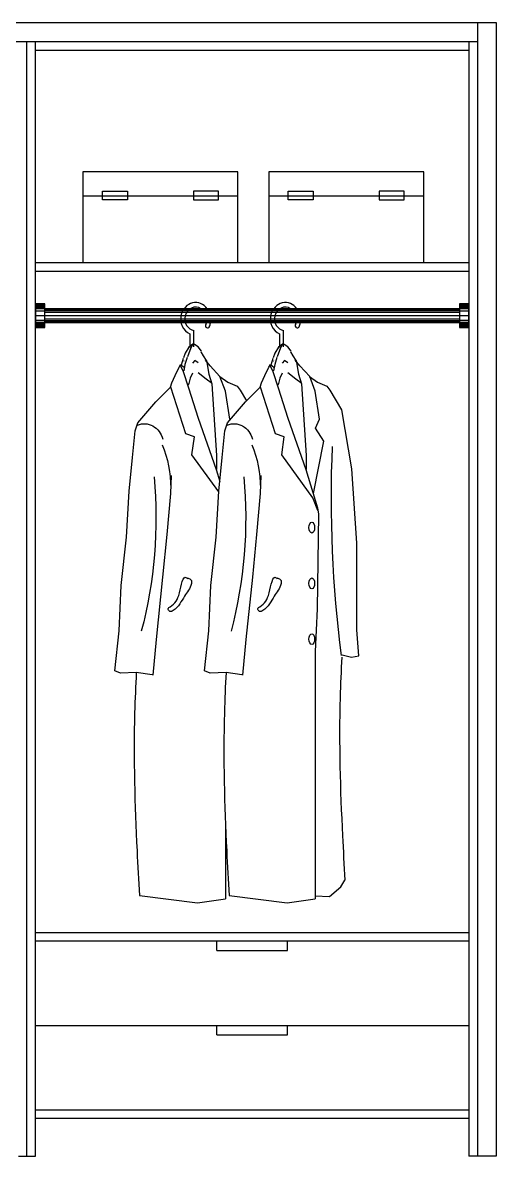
# Model space of a CAD drawing. Header units: millimetres. Extents: x 24776 to 57176, y -19492 to 15017.
# Drawn here: x 34692 to 35694, y 8919 to 11319 of the extents above; entities that cross this region are included whole.
import ezdxf

# ---------------------------------------------------------------- set-up
doc = ezdxf.new("R2010")
doc.units = ezdxf.units.MM

# ---------------------------------------------------------------- blocks, each defined once
blk = doc.blocks.new('DFFGDGSG')
at = {"color": 250}
for p, q in [((33366.6, 11003.6), (33366.6, 10811.3)), ((33694.4, 11003.6), (33366.6, 11003.6)), ((33694.4, 10811.3), (33694.4, 11003.6)), ((33366.6, 10953), (33694.4, 10953)), ((33407.8, 10944.1), (33407.8, 10962.3)), ((33407.8, 10962.3), (33460.6, 10962.3)), ((33460.6, 10944.1), (33407.8, 10944.1)), ((33460.6, 10962.3), (33460.6, 10944.1)), ((33653.2, 10962.3), (33600.4, 10962.3)), ((33600.4, 10962.3), (33600.4, 10944.1)), ((33600.4, 10944.1), (33653.2, 10944.1)), ((33653.2, 10944.1), (33653.2, 10962.3)), ((33366.6, 10811.3), (33694.4, 10811.3))]:
    blk.add_line(p, q, dxfattribs=at)
blk = doc.blocks.new('FGSFSFS')
at = {"color": 250}
for p, q in [((25945.6, 8065.7), (25945.6, 8037.2)), ((25954.3, 8038.6), (25954.3, 8073)), ((26135.4, 8065.7), (26135.4, 8037.2)), ((26144, 8038.6), (26144, 8073)), ((25951.8, 8043.7), (25943.3, 8037.7)), ((25951.8, 8043.7), (25947.4, 8036.1)), ((25955.6, 8043.1), (25951.8, 8043.7)), ((25963.2, 8038.3), (25955.6, 8043.1)), ((26141.5, 8043.7), (26133.1, 8037.7)), ((26141.5, 8043.7), (26137.1, 8036.1)), ((26145.3, 8043.1), (26141.5, 8043.7)), ((26153, 8038.3), (26145.3, 8043.1)), ((25936, 8024.9), (25931.9, 8015.2)), ((25943.3, 8037.7), (25936, 8024.9)), ((25947.4, 8036.1), (25940.6, 8017.4)), ((25970.3, 8028.9), (25963.2, 8038.3)), ((25974.6, 8018.9), (25969.7, 8027.4)), ((25980.6, 8009.5), (25974.6, 8018.9)), ((26125.7, 8024.9), (26121.6, 8015.2)), ((26133.1, 8037.7), (26125.7, 8024.9)), ((26137.1, 8036.1), (26130.3, 8017.4)), ((26160.1, 8028.9), (26153, 8038.3)), ((26164.3, 8018.9), (26159.4, 8027.4)), ((26170.3, 8009.5), (26164.3, 8018.9)), ((25914.6, 7977.6), (25922.8, 7995.2)), ((25922.8, 7995.2), (25926.2, 8001.1)), ((25925.2, 7999.5), (25931.5, 7986.1)), ((25926.2, 8001.1), (25933.4, 7995.2)), ((25931.2, 8013.8), (25927.1, 7999.5)), ((25932.6, 8008.9), (25932.3, 8007.1)), ((25935.3, 8000.7), (25932.6, 7987.7)), ((25933.4, 7995.2), (25934.4, 7994.7)), ((25940, 8015.9), (25935.3, 8000.7)), ((25956.3, 8009.2), (25950.9, 8003.5)), ((25963.4, 8004.4), (25956.3, 8009.2)), ((25988.3, 7998.1), (25979, 8009.8)), ((25980.6, 8009.5), (25985.8, 7980.2)), ((26009.4, 7975.4), (25988.3, 7998.1)), ((26104.3, 7977.6), (26112.5, 7995.2)), ((26112.5, 7995.2), (26115.9, 8001.1)), ((26114.9, 7999.5), (26121.2, 7986.1)), ((26115.9, 8001.1), (26123.1, 7995.2)), ((26121, 8013.8), (26116.9, 7999.5)), ((26122.3, 8008.9), (26122.1, 8007.1)), ((26125.1, 8000.7), (26122.3, 7987.7)), ((26123.1, 7995.2), (26124.1, 7994.7)), ((26129.7, 8015.9), (26125.1, 8000.7)), ((26146.1, 8009.2), (26140.6, 8003.5)), ((26153.2, 8004.4), (26146.1, 8009.2)), ((26178, 7998.1), (26168.7, 8009.8)), ((26170.3, 8009.5), (26175.6, 7980.2)), ((26199.1, 7975.4), (26178, 7998.1)), ((25907.3, 7962), (25914.6, 7977.6)), ((25931.5, 7986.1), (25942.6, 7951.8)), ((25946.2, 7972), (25943.2, 7960.8)), ((25950.9, 7982.3), (25946.2, 7972)), ((25979.8, 7969.9), (25963.4, 7983.2)), ((25990.4, 7962), (25979.8, 7969.9)), ((25985.8, 7980.2), (25992, 7960.2)), ((26008.8, 7975.4), (26026.2, 7963.6)), ((26021.2, 7944.4), (26009.4, 7975.4)), ((26097.1, 7962), (26104.3, 7977.6)), ((26121.2, 7986.1), (26132.3, 7951.8)), ((26136, 7972), (26133, 7960.8)), ((26140.6, 7982.3), (26136, 7972)), ((26169.5, 7969.9), (26153.2, 7983.2)), ((26180.2, 7962), (26169.5, 7969.9)), ((26175.6, 7980.2), (26181.8, 7960.2)), ((26198.5, 7975.4), (26215.9, 7963.6)), ((26210.9, 7944.4), (26199.1, 7975.4)), ((25873.7, 7921.8), (25904.9, 7953.2)), ((25904.9, 7953.2), (25907.3, 7962)), ((25937.1, 7854), (25905.6, 7953)), ((25943.2, 7960.8), (25942.1, 7956.8)), ((25942.6, 7951.8), (25963.3, 7887.5)), ((25992, 7960.2), (26002, 7808.6)), ((26030.5, 7885.1), (26021.2, 7944.4)), ((26026.2, 7963.6), (26045.4, 7954.7)), ((26045.4, 7954.7), (26052.2, 7946.4)), ((26052.2, 7946.4), (26065.6, 7923.9)), ((26063.5, 7921.8), (26094.7, 7953.2)), ((26094.7, 7953.2), (26097.1, 7962)), ((26126.8, 7854), (26095.3, 7953)), ((26133, 7960.8), (26131.9, 7956.8)), ((26132.3, 7951.8), (26153.1, 7887.5)), ((26181.8, 7960.2), (26191.7, 7808.6)), ((26220.2, 7885.1), (26210.9, 7944.4)), ((26215.9, 7963.6), (26235.1, 7954.7)), ((26235.1, 7954.7), (26242, 7946.4)), ((26242, 7946.4), (26266.5, 7905.1)), ((25835.5, 7877.7), (25873.7, 7921.8)), ((26025.2, 7877.7), (26063.5, 7921.8)), ((26266.5, 7905.1), (26287.7, 7780.3)), ((25829.8, 7860.4), (25835.5, 7877.7)), ((25963.3, 7887.5), (26001, 7778.8)), ((26019.5, 7860.4), (26025.2, 7877.7)), ((26153.1, 7887.5), (26190.7, 7778.8)), ((26211.6, 7865.8), (26220.2, 7885.1)), ((25824.1, 7803.8), (25829.8, 7860.4)), ((25955.6, 7847.9), (25937.1, 7854)), ((26013.9, 7803.8), (26019.5, 7860.4)), ((26145.3, 7847.9), (26126.8, 7854)), ((26228.9, 7838.9), (26211.6, 7865.8)), ((25950.1, 7809.9), (25955.6, 7847.9)), ((26139.9, 7809.9), (26145.3, 7847.9)), ((26207.2, 7728), (26228.9, 7838.9)), ((25817.1, 7733), (25824.1, 7803.8)), ((26006.7, 7731.4), (25950.1, 7809.9)), ((26002, 7808.6), (26002, 7778.3)), ((26006.8, 7733), (26013.9, 7803.8)), ((26205.7, 7718.6), (26139.9, 7809.9)), ((26191.7, 7808.6), (26191.7, 7778.3)), ((26001, 7778.8), (26008.8, 7753.4)), ((26190.7, 7778.8), (26215.8, 7697.7)), ((26287.7, 7780.3), (26298.3, 7622.6)), ((25905.1, 7728.1), (25906.5, 7766)), ((26094.8, 7728.1), (26096.3, 7766)), ((25811.4, 7635.4), (25817.1, 7733)), ((25897.6, 7640.9), (25905.1, 7728.1)), ((26001.1, 7635.4), (26006.8, 7733)), ((26087.4, 7640.9), (26094.8, 7728.1)), ((26216.6, 7691.9), (26205.7, 7718.6)), ((26217.5, 7684), (26215.2, 7483.4)), ((26215.8, 7697.7), (26217.5, 7684)), ((25800, 7533.2), (25811.4, 7635.4)), ((25888.8, 7550.4), (25897.6, 7640.9)), ((25989.8, 7533.2), (26001.1, 7635.4)), ((26078.5, 7550.4), (26087.4, 7640.9)), ((26298.3, 7622.6), (26298.3, 7439.1)), ((25875.4, 7418.7), (25888.8, 7550.4)), ((26065.1, 7418.7), (26078.5, 7550.4)), ((25795.8, 7437.2), (25800, 7533.2)), ((25985.5, 7437.2), (25989.8, 7533.2)), ((26215.2, 7483.4), (26210.9, 7393.1)), ((25786.7, 7352.3), (25795.8, 7437.2)), ((25868, 7343), (25875.4, 7418.7)), ((25976.5, 7352.3), (25985.5, 7437.2)), ((26057.7, 7343), (26065.1, 7418.7)), ((26298.3, 7439.1), (26302.1, 7384.1)), ((26210.9, 7393.1), (26210.4, 6869.5)), ((26268.1, 7386), (26287.9, 7381)), ((26287.9, 7381), (26303.1, 7384.3)), ((25798.9, 7347.2), (25786.7, 7352.3)), ((25832.3, 7348.9), (25798.9, 7347.2)), ((25865.8, 7343.9), (25832.3, 7348.9)), ((25988.7, 7347.2), (25976.5, 7352.3)), ((26022.1, 7348.9), (25988.7, 7347.2)), ((26055.5, 7343.9), (26022.1, 7348.9)), ((26020.8, 7034.3), (26020.7, 6869.5)), ((26240.8, 6874.5), (26265.1, 6894.8)), ((26265.1, 6894.8), (26273.5, 6909.3)), ((25838.8, 6877.1), (25961.5, 6861)), ((25961.5, 6861), (26020.7, 6869.5)), ((26028.6, 6877.1), (26151.2, 6861)), ((26151.2, 6861), (26210.4, 6869.5)), ((26210.4, 6876.1), (26240.8, 6874.5))]:
    blk.add_line(p, q, dxfattribs=at)
for centre, major_axis, start_param, end_param in [((25957.8, 8096.5), (0, 35.4), -0.883744, 1.287016), ((25957.9, 8096.5), (0, 25.9), -0.515803, 1.283308), ((26147.6, 8096.5), (0, 35.4), -0.883744, 1.287016), ((26147.6, 8096.5), (0, 25.9), -0.515803, 1.283308), ((25957.4, 8097.8), (0, 34.6), 1.317415, 2.755298), ((25957.4, 8097.8), (0, 25), 1.32549, 3.003534), ((25959.8, 8095.5), (0, 24), 4.279324, 4.438818), ((25959.8, 8095.5), (0, 33.5), 4.25418, 4.519056), ((26147.1, 8097.8), (0, 34.6), 1.317415, 2.755298), ((26147.1, 8097.8), (0, 25), 1.32549, 3.003534), ((26149.5, 8095.5), (0, 24), 4.279324, 4.438818), ((26149.5, 8095.5), (0, 33.5), 4.25418, 4.519056), ((25983.2, 8083.2), (0, 4.8), 1.081242, 4.154673), ((26172.9, 8083.2), (0, 4.8), 1.081242, 4.154673)]:
    blk.add_ellipse(centre, major_axis=major_axis, ratio=0.9, start_param=start_param, end_param=end_param, dxfattribs=at)
at = {"color": 250, "extrusion": (0, 0, -1)}
for centre, major_axis, start_param, end_param in [((25849.5, 7830.8), (0, 44.8), -0.369251, 1.295866), ((26039.2, 7830.8), (0, 44.8), -0.369251, 1.295866), ((25710.8, 7739.6), (0, 216.1), 1.134673, 1.57234), ((25900.5, 7739.6), (0, 216.1), 1.134673, 1.57234), ((28337.6, 7716.9), (0, 2325.1), 4.569105, 4.75992), ((25115.9, 7674.9), (0, 842.3), 1.466275, 1.858062), ((25305.7, 7674.9), (0, 842.3), 1.466275, 1.858062)]:
    blk.add_ellipse(centre, major_axis=major_axis, ratio=0.9, start_param=start_param, end_param=end_param, dxfattribs=at)
at = {"color": 250}
for centre in [(26203.6, 7655.5), (26203.6, 7537.5), (26203.6, 7419.5)]:
    blk.add_ellipse(centre, major_axis=(0, 11.5), ratio=0.522581, dxfattribs=at)
for points in [[(25940.7, 7549.4), (25948.8, 7543.3), (25948.8, 7537.1), (25934.5, 7510.6), (25910, 7480), (25903.2, 7478.3), (25899.8, 7484.1), (25903.9, 7488.1), (25923.5, 7517.5), (25938.6, 7549.4), (25940.7, 7547.3)], [(26130.4, 7549.4), (26138.6, 7543.3), (26138.6, 7537.1), (26124.3, 7510.6), (26099.8, 7480), (26092.9, 7478.3), (26089.6, 7484.1), (26093.6, 7488.1), (26113.3, 7517.5), (26128.4, 7549.4), (26130.4, 7547.3)], [(26267, 7381.1), (26263.5, 7295.9), (26268.5, 7003.4), (26273.5, 6909.3)], [(25832.3, 7348.9), (25828.9, 7263.7), (25833.9, 6971.3), (25838.8, 6877.1)], [(26022.1, 7348.9), (26018.7, 7263.7), (26023.6, 6971.3), (26028.6, 6877.1)]]:
    blk.add_spline(points, degree=3, dxfattribs=at)

msp = doc.modelspace()

# ---------------------------------------------------------------- linework, layer by layer
at = {"color": 255}
for p, q in [((33214.2, 11319.3), (35694.2, 11319.3)), ((35654.2, 11319.3), (35654.2, 8919.3)), ((35694.2, 11319.3), (35694.2, 8919.3)), ((33254.2, 11279.3), (35654.2, 11279.3)), ((34701.4, 8919.3), (34701.4, 11279.3)), ((34719.4, 8919.3), (34719.4, 11279.3)), ((34719.4, 11261.3), (35636.2, 11261.3)), ((35636.2, 11279.3), (35636.2, 8919.3)), ((34719.4, 10811.3), (35636.2, 10811.3)), ((34719.4, 10793.3), (35636.2, 10793.3)), ((35616.2, 10713.8), (34739.4, 10713.8)), ((35616.2, 10683.8), (34739.4, 10683.8)), ((34719.4, 9393.3), (35636.2, 9393.3)), ((34719.4, 9375.3), (35636.2, 9375.3)), ((35102.8, 9355.3), (35102.8, 9375.3)), ((35252.8, 9355.3), (35252.8, 9375.3)), ((35102.8, 9355.3), (35252.8, 9355.3)), ((34719.4, 9196.3), (35636.2, 9196.3)), ((35102.8, 9176.3), (35102.8, 9196.3)), ((35252.8, 9176.3), (35252.8, 9196.3)), ((35102.8, 9176.3), (35252.8, 9176.3)), ((35636.2, 9017.3), (34719.4, 9017.3)), ((35636.2, 8999.3), (34719.4, 8999.3)), ((34683.4, 8919.3), (34719.4, 8919.3)), ((35694.2, 8919.3), (35636.2, 8919.3))]:
    msp.add_line(p, q, dxfattribs=at)
at = {"color": 250}
for p, q in [((34739.4, 10723.3), (34719.4, 10723.3)), ((34739.4, 10722.7), (34719.4, 10722.7)), ((34739.4, 10721.9), (34719.4, 10721.9)), ((34739.4, 10720.9), (34719.4, 10720.9)), ((34739.4, 10719.6), (34719.4, 10719.6)), ((34739.4, 10717.9), (34719.4, 10717.9)), ((34739.4, 10715.9), (34719.4, 10715.9)), ((34739.4, 10713.1), (34719.4, 10713.1)), ((34739.4, 10708.4), (34719.4, 10708.4)), ((35616.2, 10713.4), (34739.4, 10713.4)), ((35616.2, 10712.5), (34739.4, 10712.5)), ((35616.2, 10711.2), (34739.4, 10711.2)), ((35616.2, 10709.4), (34739.4, 10709.4)), ((35616.2, 10705.9), (34739.4, 10705.9)), ((35636.2, 10723.3), (35616.2, 10723.3)), ((35636.2, 10722.7), (35616.2, 10722.7)), ((35636.2, 10721.9), (35616.2, 10721.9)), ((35636.2, 10720.9), (35616.2, 10720.9)), ((35636.2, 10719.6), (35616.2, 10719.6)), ((35636.2, 10717.9), (35616.2, 10717.9)), ((35636.2, 10715.9), (35616.2, 10715.9)), ((35636.2, 10713.1), (35616.2, 10713.1)), ((35636.2, 10708.4), (35616.2, 10708.4)), ((34739.4, 10698.8), (34719.4, 10698.8)), ((34739.4, 10689.1), (34719.4, 10689.1)), ((34739.4, 10684.4), (34719.4, 10684.4)), ((34739.4, 10681.7), (34719.4, 10681.7)), ((35616.2, 10698.8), (34739.4, 10698.8)), ((35616.2, 10691.6), (34739.4, 10691.6)), ((35616.2, 10688.1), (34739.4, 10688.1)), ((35616.2, 10686.3), (34739.4, 10686.3)), ((35616.2, 10685.1), (34739.4, 10685.1)), ((35616.2, 10684.2), (34739.4, 10684.2)), ((35636.2, 10698.8), (35616.2, 10698.8)), ((35636.2, 10689.1), (35616.2, 10689.1)), ((35636.2, 10684.4), (35616.2, 10684.4)), ((35636.2, 10681.7), (35616.2, 10681.7)), ((34739.4, 10679.6), (34719.4, 10679.6)), ((34739.4, 10677.9), (34719.4, 10677.9)), ((34739.4, 10676.7), (34719.4, 10676.7)), ((34739.4, 10675.6), (34719.4, 10675.6)), ((34739.4, 10674.9), (34719.4, 10674.9)), ((34739.4, 10674.3), (34719.4, 10674.3)), ((35636.2, 10679.6), (35616.2, 10679.6)), ((35636.2, 10677.9), (35616.2, 10677.9)), ((35636.2, 10676.7), (35616.2, 10676.7)), ((35636.2, 10675.6), (35616.2, 10675.6)), ((35636.2, 10674.9), (35616.2, 10674.9)), ((35636.2, 10674.3), (35616.2, 10674.3))]:
    msp.add_line(p, q, dxfattribs=at)
at = {"color": 255}
for points in [[(34739.4, 10723.8), (34719.4, 10723.8), (34719.4, 10673.8), (34739.4, 10673.8)], [(35636.2, 10723.8), (35616.2, 10723.8), (35616.2, 10673.8), (35636.2, 10673.8)]]:
    msp.add_lwpolyline(points, close=True, dxfattribs=at)

# ---------------------------------------------------------------- block references
at = {"color": 250}
for p in [(1453.3, 0), (1846.3, 0)]:
    msp.add_blockref('DFFGDGSG', p, dxfattribs=at)
at = {"color": 255}
msp.add_blockref('FGSFSFS', (9100.3, 2594.7), dxfattribs=at)

doc.saveas('drawing.dxf')
